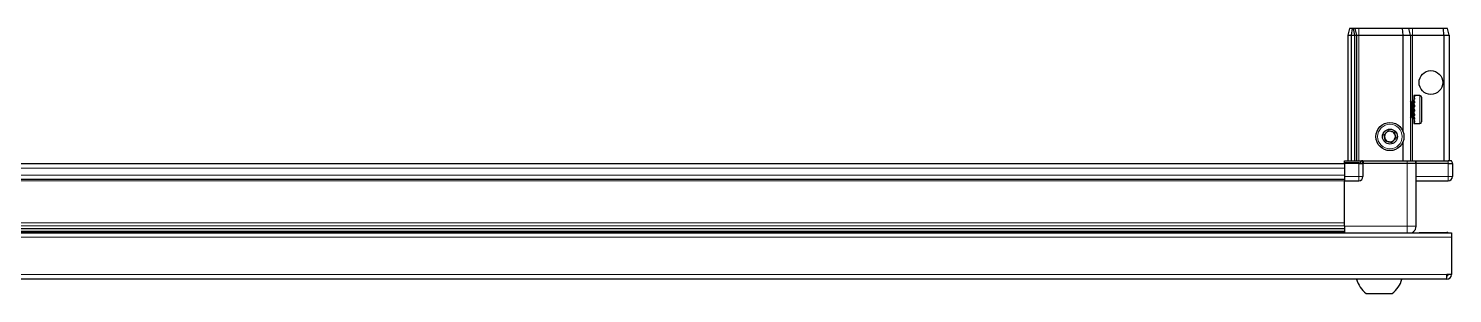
# Model space of a CAD drawing. Header units: millimetres. Extents: x 1214 to 5794, y -275 to 1832.
# Drawn here: x 2110 to 2770, y -275 to -153 of the extents above; entities that cross this region are included whole.
import ezdxf

# ---------------------------------------------------------------- set-up
doc = ezdxf.new("R2010")
doc.units = ezdxf.units.MM

msp = doc.modelspace()

# ---------------------------------------------------------------- linework, layer by layer
at = {"color": 7, "linetype": 'Continuous', "lineweight": 25}
for p, q in [((2722.18, -152.76), (2721.37, -155.76)), ((2721.37, -155.76), (2722.87, -155.76)), ((2721.37, -155.76), (2721.37, -214.06)), ((2723.33, -152.76), (2722.18, -152.76)), ((2723.33, -152.76), (2722.87, -155.76)), ((2722.87, -155.76), (2724.37, -155.76)), ((2722.87, -155.76), (2722.87, -214.06)), ((2723.83, -152.76), (2723.33, -152.76)), ((2723.83, -152.76), (2724.37, -155.76)), ((2724.57, -152.76), (2723.83, -152.76)), ((2724.37, -155.76), (2725.37, -155.76)), ((2724.37, -155.76), (2724.37, -214.06)), ((2724.57, -152.76), (2725.37, -155.76)), ((2726.37, -152.76), (2724.57, -152.76)), ((2725.37, -155.76), (2725.37, -214.06)), ((2725.37, -155.76), (2726.37, -155.76)), ((2746.54, -152.76), (2726.37, -152.76)), ((2726.37, -155.76), (2746.87, -155.76)), ((2746.54, -152.76), (2746.87, -155.76)), ((2749.57, -152.76), (2746.54, -152.76)), ((2746.87, -155.76), (2746.87, -200.26)), ((2746.87, -155.76), (2750.37, -155.76)), ((2750.37, -155.76), (2749.57, -152.76)), ((2751.37, -152.76), (2749.57, -152.76)), ((2750.37, -155.76), (2750.37, -214.06)), ((2750.37, -155.76), (2751.37, -155.76)), ((2765.72, -152.76), (2751.37, -152.76)), ((2751.37, -155.76), (2765.87, -155.76)), ((2765.87, -155.76), (2765.72, -152.76)), ((2767.57, -152.76), (2765.72, -152.76)), ((2765.87, -155.76), (2765.87, -214.06)), ((2765.87, -155.76), (2768.37, -155.76)), ((2768.37, -155.76), (2767.57, -152.76)), ((2768.37, -155.76), (2768.37, -214.06)), ((2754.77, -183.76), (2751.87, -183.76)), ((2752.37, -183.76), (2751.87, -183.76)), ((2751.87, -183.76), (2751.87, -183.81)), ((2751.87, -183.81), (2751.87, -184.1)), ((2752.37, -183.81), (2751.87, -183.81)), ((2752.37, -184.1), (2751.87, -184.1)), ((2751.87, -184.1), (2751.87, -184.37)), ((2752.37, -184.37), (2751.87, -184.37)), ((2751.87, -184.37), (2751.87, -185.03)), ((2752.37, -183.81), (2752.37, -183.76)), ((2752.37, -184.37), (2752.37, -184.1)), ((2755.57, -184.56), (2755.57, -195.96)), ((2750.41, -186.26), (2750.37, -186.26)), ((2750.89, -186.95), (2750.41, -186.26)), ((2750.41, -186.26), (2750.41, -194.26)), ((2751.37, -186.26), (2750.89, -186.95)), ((2750.89, -186.95), (2750.89, -193.57)), ((2751.37, -186.26), (2751.37, -194.26)), ((2751.87, -185.86), (2751.77, -185.86)), ((2751.77, -185.86), (2751.77, -194.66)), ((2752.37, -185.03), (2751.87, -185.03)), ((2751.87, -185.03), (2751.87, -185.51)), ((2751.87, -185.51), (2751.87, -186.48)), ((2752.37, -185.51), (2751.87, -185.51)), ((2752.37, -186.48), (2751.87, -186.48)), ((2751.87, -186.48), (2751.87, -187.11)), ((2751.87, -187.11), (2751.87, -188.3)), ((2752.37, -187.11), (2751.87, -187.11)), ((2752.37, -188.3), (2751.87, -188.3)), ((2751.87, -188.3), (2751.87, -188.94)), ((2752.37, -188.94), (2751.87, -188.94)), ((2751.87, -189.02), (2751.87, -190.31)), ((2752.37, -189.02), (2751.87, -189.02)), ((2752.37, -190.31), (2751.87, -190.31)), ((2752.37, -190.8), (2751.87, -190.8)), ((2751.87, -190.8), (2751.87, -191.05)), ((2751.87, -191.05), (2751.87, -192.32)), ((2752.37, -191.05), (2751.87, -191.05)), ((2752.37, -185.51), (2752.37, -185.03)), ((2752.37, -187.11), (2752.37, -186.48)), ((2752.37, -189.02), (2752.37, -188.3)), ((2752.37, -191.05), (2752.37, -190.31)), ((2750.37, -194.26), (2750.41, -194.26)), ((2750.41, -194.26), (2750.89, -193.57)), ((2750.89, -193.57), (2751.37, -194.26)), ((2751.77, -194.66), (2751.87, -194.66)), ((2752.37, -192.32), (2751.87, -192.32)), ((2751.87, -192.32), (2751.87, -193.01)), ((2751.87, -193.01), (2751.87, -194.12)), ((2752.37, -193.01), (2751.87, -193.01)), ((2752.37, -194.12), (2751.87, -194.12)), ((2751.87, -194.12), (2751.87, -194.69)), ((2751.87, -194.69), (2751.87, -195.55)), ((2752.37, -194.69), (2751.87, -194.69)), ((2752.37, -195.55), (2751.87, -195.55)), ((2751.87, -195.55), (2751.87, -195.95)), ((2751.87, -195.95), (2751.87, -196.46)), ((2752.37, -195.95), (2751.87, -195.95)), ((2752.37, -196.46), (2751.87, -196.46)), ((2751.87, -196.46), (2751.87, -196.64)), ((2751.87, -196.64), (2751.87, -196.76)), ((2752.37, -196.64), (2751.87, -196.64)), ((2751.87, -196.76), (2754.77, -196.76)), ((2752.37, -193.01), (2752.37, -192.32)), ((2752.37, -194.69), (2752.37, -194.12)), ((2752.37, -195.95), (2752.37, -195.55)), ((2752.37, -196.64), (2752.37, -196.46)), ((2746.87, -205.26), (2746.87, -214.06)), ((2719.87, -215.41), (2079.87, -215.41)), ((2719.87, -214.93), (2719.87, -214.06)), ((2719.87, -214.06), (2727.7, -214.06)), ((2726.37, -214.93), (2719.87, -214.93)), ((2719.87, -215.26), (2719.87, -214.93)), ((2726.37, -215.26), (2719.87, -215.26)), ((2719.87, -215.26), (2719.87, -221.26)), ((2726.37, -215.26), (2728.37, -215.26)), ((2728.37, -215.26), (2726.37, -215.26)), ((2728.37, -214.06), (2727.7, -214.06)), ((2728.37, -215.26), (2728.37, -214.06)), ((2728.37, -214.06), (2728.57, -214.06)), ((2728.57, -215.26), (2728.37, -215.26)), ((2728.37, -215.26), (2728.37, -221.26)), ((2728.57, -214.06), (2748.87, -214.06)), ((2748.87, -215.26), (2728.57, -215.26)), ((2748.87, -214.06), (2752.87, -214.06)), ((2752.87, -215.26), (2748.87, -215.26)), ((2752.87, -215.26), (2752.87, -214.06)), ((2752.87, -214.06), (2753.07, -214.06)), ((2753.07, -215.26), (2752.87, -215.26)), ((2752.87, -215.26), (2752.87, -244.26)), ((2753.07, -214.06), (2767.87, -214.06)), ((2767.87, -215.26), (2753.07, -215.26)), ((2769.37, -214.06), (2767.87, -214.06)), ((2767.87, -215.26), (2769.87, -215.26)), ((2769.87, -214.93), (2769.37, -214.06)), ((2769.87, -214.93), (2769.37, -214.06)), ((2769.87, -215.26), (2769.87, -214.93)), ((2769.87, -215.26), (2769.87, -214.93)), ((2769.87, -215.26), (2769.87, -215.26)), ((2769.87, -215.26), (2769.87, -221.26)), ((2719.87, -222.61), (2079.87, -222.61)), ((2719.87, -221.26), (2719.87, -223.26)), ((2719.87, -223.26), (2726.37, -223.26)), ((2719.87, -244.26), (2719.87, -223.26)), ((2752.87, -223.26), (2767.87, -223.26)), ((1370.37, -247.26), (2769.37, -247.26)), ((1419.87, -245.29), (2719.87, -245.29)), ((1419.87, -245.32), (2719.87, -245.32)), ((2693.75, -247.11), (1446, -247.11)), ((2688.38, -247.26), (2688.38, -247.11)), ((2688.55, -247.26), (2688.55, -247.11)), ((2688.76, -247.26), (2688.76, -247.11)), ((2689.32, -247.26), (2689.32, -247.11)), ((2689.74, -247.26), (2689.74, -247.11)), ((2690.63, -247.26), (2690.63, -247.11)), ((2691.22, -247.26), (2691.22, -247.11)), ((2692.36, -247.26), (2692.36, -247.11)), ((2693.06, -247.26), (2693.06, -247.11)), ((2694.34, -247.11), (2693.75, -247.11)), ((2695.07, -247.11), (2694.34, -247.11)), ((2694.34, -247.26), (2694.34, -247.11)), ((2694.34, -247.11), (2694.34, -247.11)), ((2694.51, -247.26), (2694.51, -247.11)), ((2695.01, -247.26), (2695.01, -247.11)), ((2695.08, -247.11), (2695.07, -247.11)), ((2695.08, -247.26), (2695.08, -247.11)), ((2696, -247.11), (2695.08, -247.11)), ((2719.87, -247.11), (2696, -247.11)), ((2696.37, -247.26), (2696.37, -247.11)), ((2697.07, -247.26), (2697.07, -247.11)), ((2698.25, -247.26), (2698.25, -247.11)), ((2698.86, -247.26), (2698.86, -247.11)), ((2699.8, -247.26), (2699.8, -247.11)), ((2700.25, -247.26), (2700.25, -247.11)), ((2700.87, -247.26), (2700.87, -247.11)), ((2701.12, -247.26), (2701.12, -247.11)), ((2701.35, -247.26), (2701.35, -247.11)), ((2701.37, -247.26), (2701.37, -247.11)), ((2754.37, -247.16), (2754.37, -247.26)), ((2754.37, -247.16), (2767.27, -247.16)), ((2769.37, -247.26), (2769.37, -249.36)), ((2769.37, -249.36), (2769.37, -266.66)), ((2767.27, -268.76), (1372.47, -268.76)), ((2769.37, -266.66), (2767.27, -266.66)), ((2767.27, -268.76), (2767.27, -266.66)), ((2729.87, -275.36), (2741.87, -275.36))]:
    msp.add_line(p, q, dxfattribs=at)
at = {"color": 8, "linetype": 'Continuous', "lineweight": 18}
for p, q in [((2726.37, -152.76), (2726.37, -155.76)), ((2726.37, -155.76), (2726.37, -214.06)), ((2751.37, -155.76), (2751.37, -152.76)), ((2751.37, -155.76), (2751.37, -186.26)), ((2754.77, -183.76), (2754.77, -196.76)), ((2751.37, -194.26), (2751.37, -214.06)), ((2719.87, -217.41), (2079.87, -217.41)), ((2726.37, -215.26), (2726.37, -214.93)), ((2726.37, -215.26), (2726.37, -221.26)), ((2728.57, -214.06), (2728.57, -215.26)), ((2748.87, -215.26), (2748.87, -214.06)), ((2748.87, -215.26), (2748.87, -244.26)), ((2753.07, -214.06), (2753.07, -215.26)), ((2767.87, -215.26), (2767.87, -214.06)), ((2767.87, -215.26), (2767.87, -221.26)), ((2719.87, -220.61), (2079.87, -220.61)), ((2719.87, -223.26), (2079.87, -223.26)), ((2726.37, -221.26), (2719.87, -221.26)), ((2728.37, -221.26), (2726.37, -221.26)), ((2726.37, -221.26), (2726.37, -223.26)), ((2767.87, -221.26), (2752.87, -221.26)), ((2769.87, -221.26), (2767.87, -221.26)), ((2767.87, -223.26), (2767.87, -221.26)), ((1419.87, -242.67), (2719.87, -242.67)), ((2719.87, -244.08), (1419.87, -244.08)), ((2769.37, -249.36), (1370.37, -249.36)), ((1419.87, -246.53), (2719.87, -246.53)), ((2748.87, -244.26), (2719.87, -244.26)), ((2767.27, -247.26), (2767.27, -247.16)), ((2767.27, -266.66), (1372.47, -266.66))]:
    msp.add_line(p, q, dxfattribs=at)
at = {"color": 7, "linetype": 'Continuous', "lineweight": 25, "flags": 128}
msp.add_lwpolyline([(2767.91, -247.26), (2767.68, -247.2), (2767.27, -247.16)], dxfattribs=at)
at = {"color": 7, "linetype": 'Continuous', "lineweight": 25}
for centre, radius in [((2759.87, -177.76), 5.5), ((2740.87, -202.76), 6.5), ((2740.87, -202.76), 3.46)]:
    msp.add_circle(centre, radius, dxfattribs=at)
at = {"color": 8, "linetype": 'Continuous', "lineweight": 18}
msp.add_circle((2740.87, -202.76), 5.7, dxfattribs=at)
at = {"color": 7, "linetype": 'Continuous', "lineweight": 25}
for centre, radius, start, end in [((2754.77, -184.56), 0.8, 0, 90), ((2751.37, -185.86), 0.4, 270, 360), ((2751.37, -194.66), 0.4, 0, 90), ((2754.77, -195.96), 0.8, 270, 360), ((2740.87, -202.76), 2.5, 134.67671, 194.67671), ((2740.87, -202.76), 2.5, 194.67671, 254.67671), ((2740.87, -202.76), 2.5, 74.67671, 134.67671), ((2740.87, -202.76), 2.5, 254.67671, 314.67671), ((2740.87, -202.76), 2.5, 14.67671, 74.67671), ((2740.87, -202.76), 2.5, 314.67671, 14.67671), ((2726.37, -221.26), 2, 270, 0), ((2767.87, -221.26), 2, 270, 0), ((2736.9, -265.74), 11.91, 194.70035, 233.8734), ((2734.85, -265.74), 11.91, 306.1266, 345.29965), ((2767.27, -266.66), 2.1, 270, 360), ((2767.27, -266.66), 0.6, 270, 0)]:
    msp.add_arc(centre, radius, start, end, dxfattribs=at)
msp.add_ellipse((2726.37, -211.47), major_axis=(0, 3.46), ratio=0.57735, start_param=3.141593, end_param=3.864327, dxfattribs=at)
for points, knots in [([(2738.09, -202), (2738.46, -201.64), (2739.14, -200.96), (2739.82, -200.29), (2740.14, -199.97)], [0, 0, 0, 0, 0.534686, 1, 1, 1, 1]), ([(2738.82, -204.79), (2738.73, -204.46), (2738.53, -203.66), (2738.27, -202.7), (2738.12, -202.12), (2738.09, -202)], [0, 0, 0, 0, 0.362901, 0.866875, 1, 1, 1, 1]), ([(2740.14, -199.97), (2740.64, -200.11), (2741.57, -200.36), (2742.5, -200.62), (2742.93, -200.73)], [0, 0, 0, 0, 0.534686, 1, 1, 1, 1]), ([(2743.66, -203.53), (2743.29, -203.89), (2742.61, -204.57), (2741.92, -205.24), (2741.61, -205.56)], [0, 0, 0, 0, 0.534686, 1, 1, 1, 1]), ([(2742.93, -200.73), (2742.96, -200.86), (2743.11, -201.43), (2743.36, -202.4), (2743.57, -203.19), (2743.66, -203.53)], [0, 0, 0, 0, 0.133125, 0.637099, 1, 1, 1, 1]), ([(2741.61, -205.56), (2741.11, -205.42), (2740.18, -205.17), (2739.25, -204.91), (2738.82, -204.79)], [0, 0, 0, 0, 0.534686, 1, 1, 1, 1]), ([(2719.87, -244.26), (2719.87, -244.66), (2719.87, -245.45), (2719.87, -246.47), (2719.87, -247.1), (2719.87, -247.25), (2719.87, -247.26)], [0, 0, 0, 0, 0.32552, 0.65104, 0.97656, 1, 1, 1, 1]), ([(2752.87, -244.26), (2752.83, -244.7), (2752.75, -245.38), (2752.32, -246.2), (2751.86, -246.75), (2751.46, -247.11), (2751.2, -247.24), (2751.15, -247.26)], [0, 0, 0, 0, 0.363018, 0.558438, 0.758004, 0.95757, 1, 1, 1, 1])]:
    msp.add_open_spline(points, degree=3, knots=knots, dxfattribs=at)
at = {"color": 8, "linetype": 'Continuous', "lineweight": 18}
msp.add_open_spline([(2748.87, -244.26), (2748.87, -244.7), (2748.87, -245.38), (2748.87, -246.2), (2748.87, -246.75), (2748.87, -247.11), (2748.87, -247.24), (2748.87, -247.26)], degree=3, knots=[0, 0, 0, 0, 0.3630185, 0.5584377, 0.7580039, 0.9575702, 1, 1, 1, 1], dxfattribs=at)
msp.add_open_spline([(2752.87, -244.26), (2752.81, -244.26), (2752.69, -244.26), (2751.77, -244.26), (2750.45, -244.26), (2749.4, -244.26), (2748.87, -244.26)], degree=3, dxfattribs=at)

doc.saveas('drawing.dxf')
